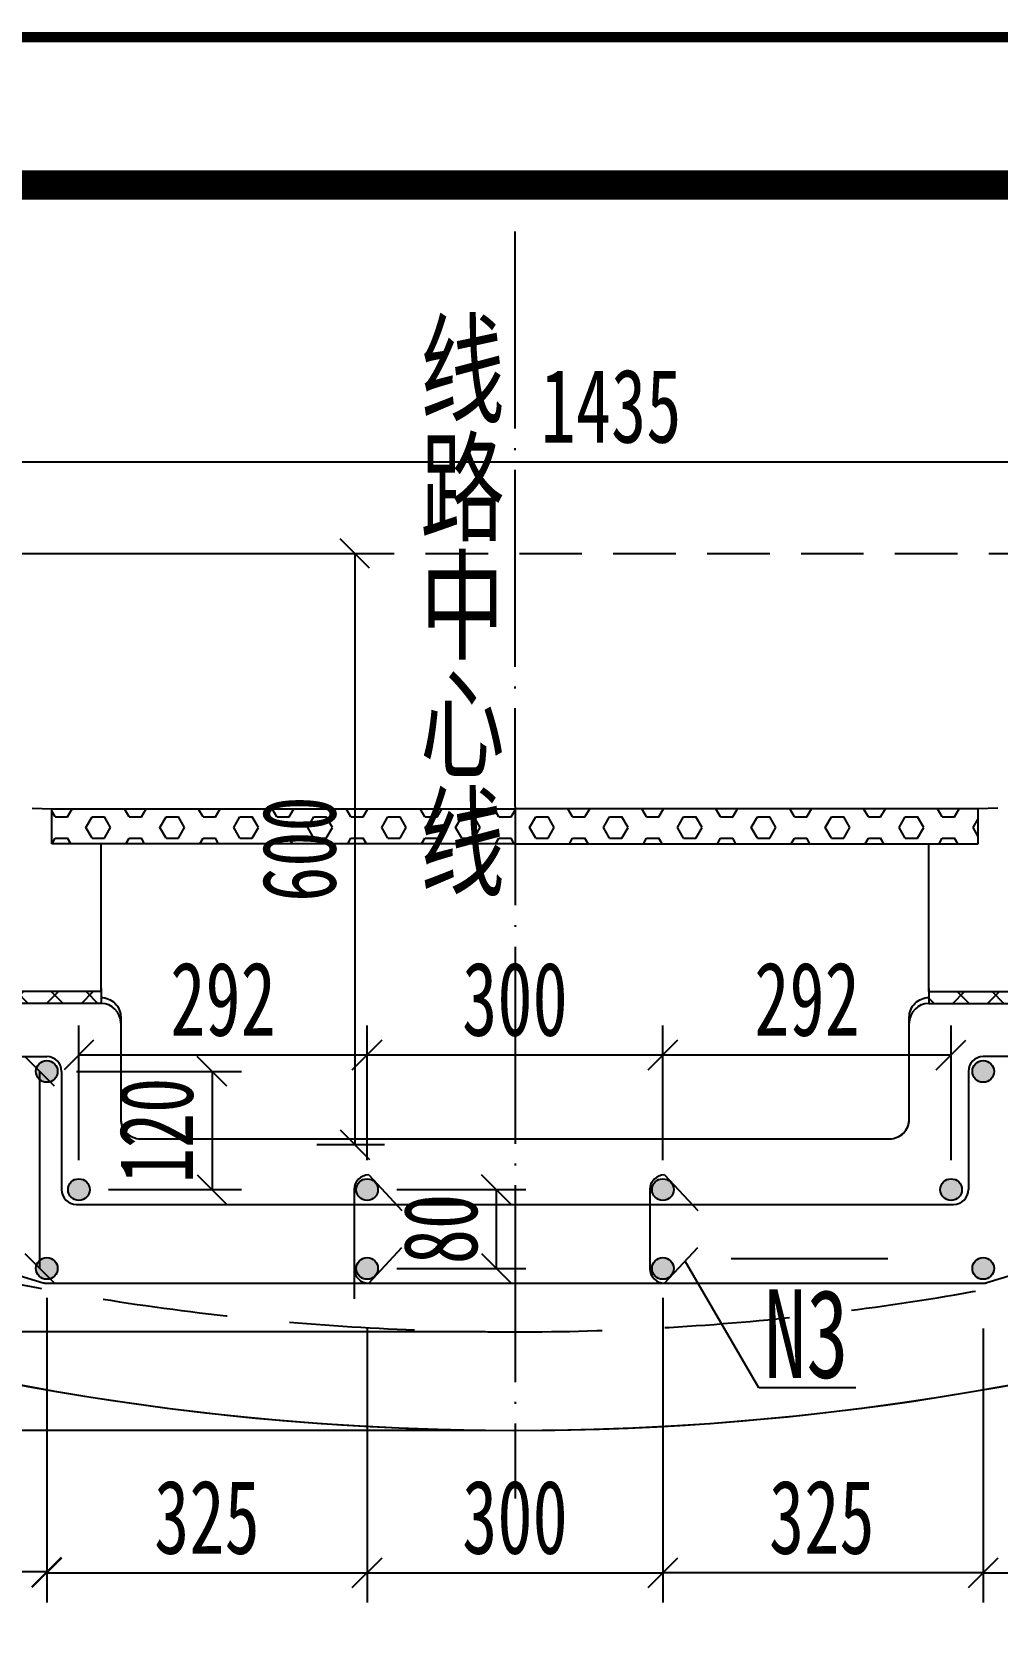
# Model space of a CAD drawing. Header units: millimetres. Extents: x -1537 to 20523, y -39880 to -29629.
# Drawn here: x 6666 to 7646, y -32584 to -30959 of the extents above; entities that cross this region are included whole.
import ezdxf
from ezdxf.enums import TextEntityAlignment as Align

# ---------------------------------------------------------------- set-up
doc = ezdxf.new("R2010")
doc.units = ezdxf.units.MM
for name, pattern in [('CENTER', [4.1, 3, -0.5, 0.1, -0.5]), ('DASHED', [19.05, 12.7, -6.35]), ('DOTE', [2.42, 2, -0.2, 0.02, -0.2])]:
    doc.linetypes.add(name, pattern=pattern)
doc.layers.get('Defpoints').update_dxf_attribs({"color": 250})
for name, color, linetype in [('07', 6, 'CENTER'), ('4', 4, 'Continuous'), ('BZ', 7, 'Continuous'), ('DOT', 6, 'DOTE'), ('D■02 地材填充', 250, 'Continuous'), ('GesoftDrawFrameFrameBlockLayer', 7, 'Continuous'), ('GesoftDrawFrameInLineLayer', 85, 'Continuous'), ('GesoftDrawFrameOutLineLayer', 180, 'Continuous'), ('GesoftDrawFrameTitleLayer', 7, 'Continuous'), ('Wall-混凝土墙', 200, 'Continuous'), ('Z☆09 辅助线', 60, 'Continuous'), ('标注', 3, 'Continuous'), ('粗实线', 4, 'Continuous'), ('钢筋', 4, 'Continuous')]:
    doc.layers.add(name, color=color, linetype=linetype)
doc.styles.add('宋体', font='SimSun.ttf', dxfattribs={"width": 0.7})
doc.styles.add('宋体样式', font='SimSun.ttf', dxfattribs={"width": 0.8})
doc.styles.add('宋体样式宽度0.7', font='SimSun.ttf', dxfattribs={"width": 0.7})
doc.styles.add('条形码', font='BC_C39.FBC', dxfattribs={"height": 11})
doc.dimstyles.new('1比30', dxfattribs={"dimscale": 30, "dimtxt": 2.5, "dimasz": 1, "dimexe": 1, "dimexo": 1, "dimtad": 3, "dimdec": 0, "dimzin": 0, "dimdsep": 46, "dimtxsty": '宋体', "dimblk": 'OBLIQUE', "dimcen": 0.09, "dimadec": 0, "dimazin": 0, "dimtfac": 1, "dimtdec": 0, "dimtofl": 0, "dimtmove": 0, "dimatfit": 3, "dimfxl": 0, "dimtolj": 1, "dimtzin": 0, "dimarcsym": 0})
pattern_1 = [(45, (-514147.68, -18484.084), (-17.6776695, 17.6776695), []), (135, (-514147.68, -18484.084), (-17.6776695, -17.6776695), [])]
pattern_2 = [(0, (-514147.68, -18484.084), (0, 21.6506351), [12.5, -25]), (120, (-514147.68, -18484.084), (-18.75, -10.82531755), [12.5, -25]), (60, (-514135.18, -18484.084), (-18.75, 10.82531755), [12.5, -25])]

# ---------------------------------------------------------------- blocks, each defined once
blk = doc.blocks.new('_Oblique')
at = {"color": 0, "linetype": 'ByBlock', "lineweight": -2}
blk.add_line((-0.5, -0.5), (0.5, 0.5), dxfattribs=at)
blk = doc.blocks.new('*D25')
at = {"layer": 'Defpoints', "color": 0, "transparency": 16777216}
for p in [(7873.9, -31395.3), (6438.8, -31503.7), (7873.9, -31503.7)]:
    blk.add_point(p, dxfattribs=at)
at = {"layer": '标注', "color": 0, "lineweight": -2, "transparency": 16777216}
for p, q in [((6438.8, -31473.7), (6438.8, -31365.3)), ((7873.9, -31473.7), (7873.9, -31365.3)), ((6438.8, -31395.3), (7873.9, -31395.3))]:
    blk.add_line(p, q, dxfattribs=at)
at = {"layer": '标注', "color": 0, "lineweight": -2, "transparency": 16777216, "xscale": 30, "yscale": 30, "zscale": 30, "rotation": 180}
blk.add_blockref('_Oblique', (6438.8, -31395.3), dxfattribs=at)
at = {"layer": '标注', "color": 0, "lineweight": -2, "transparency": 16777216, "xscale": 30, "yscale": 30, "zscale": 30}
blk.add_blockref('_Oblique', (7873.9, -31395.3), dxfattribs=at)
at = {"layer": '标注', "color": 0, "transparency": 16777216, "insert": (7253.8, -31339.1), "char_height": 75, "attachment_point": 5, "style": '宋体'}
blk.add_mtext('\\A1;1435', dxfattribs=at)
blk = doc.blocks.new('*D26')
at = {"layer": 'Defpoints', "color": 0, "transparency": 16777216}
for p in [(6403.8, -31488.6), (5411.3, -32278.5), (7156.3, -32278.5)]:
    blk.add_point(p, dxfattribs=at)
at = {"layer": '标注', "color": 0, "lineweight": -2, "transparency": 16777216}
for p, q in [((6373.8, -31488.6), (5381.3, -31488.6)), ((5411.3, -31488.6), (5411.3, -32278.5)), ((7126.3, -32278.5), (5381.3, -32278.5))]:
    blk.add_line(p, q, dxfattribs=at)
at = {"layer": '标注', "color": 0, "lineweight": -2, "transparency": 16777216, "xscale": 30, "yscale": 30, "zscale": 30}
for p, rotation in [((5411.3, -31488.6), 90), ((5411.3, -32278.5), 270)]:
    blk.add_blockref('_Oblique', p, dxfattribs=dict(at, rotation=rotation))
at = {"layer": '标注', "color": 0, "transparency": 16777216, "insert": (5355, -31883.6), "char_height": 75, "attachment_point": 5, "rotation": 90, "style": '宋体'}
blk.add_mtext('\\A1;790', dxfattribs=at)
blk = doc.blocks.new('*D28')
at = {"layer": 'Defpoints', "color": 0, "transparency": 16777216}
for p in [(7156.3, -32278.5), (5411.3, -32378.5), (7156.3, -32378.5)]:
    blk.add_point(p, dxfattribs=at)
at = {"layer": '标注', "color": 0, "lineweight": -2, "transparency": 16777216}
for p, q in [((7126.3, -32278.5), (5381.3, -32278.5)), ((5411.3, -32278.5), (5411.3, -32378.5)), ((7126.3, -32378.5), (5381.3, -32378.5)), ((5411.3, -32378.5), (5411.3, -32546.3))]:
    blk.add_line(p, q, dxfattribs=at)
at = {"layer": '标注', "color": 0, "lineweight": -2, "transparency": 16777216, "xscale": 30, "yscale": 30, "zscale": 30}
for p, rotation in [((5411.3, -32278.5), 90), ((5411.3, -32378.5), 270)]:
    blk.add_blockref('_Oblique', p, dxfattribs=dict(at, rotation=rotation))
at = {"layer": '标注', "color": 0, "transparency": 16777216, "insert": (5355, -32477.4), "char_height": 75, "attachment_point": 5, "rotation": 90, "style": '宋体'}
blk.add_mtext('\\A1;100', dxfattribs=at)
blk = doc.blocks.new('*D24')
at = {"layer": 'Defpoints', "color": 0, "transparency": 16777216}
for p in [(6403.8, -31488.5), (6925.4, -32088.5), (6993.8, -32088.5)]:
    blk.add_point(p, dxfattribs=at)
at = {"layer": 'Wall-混凝土墙', "color": 0, "lineweight": -2, "transparency": 16777216}
for p, q in [((6433.8, -31488.5), (7023.8, -31488.5)), ((6993.8, -31488.5), (6993.8, -32088.5)), ((6955.4, -32088.5), (7023.8, -32088.5))]:
    blk.add_line(p, q, dxfattribs=at)
at = {"layer": 'Wall-混凝土墙', "color": 0, "lineweight": -2, "transparency": 16777216, "xscale": 30, "yscale": 30, "zscale": 30}
for p, rotation in [((6993.8, -31488.5), 90), ((6993.8, -32088.5), 270)]:
    blk.add_blockref('_Oblique', p, dxfattribs=dict(at, rotation=rotation))
at = {"layer": 'Wall-混凝土墙', "color": 0, "transparency": 16777216, "insert": (6937.6, -31788.5), "char_height": 75, "attachment_point": 5, "rotation": 90, "style": '宋体'}
blk.add_mtext('\\A1;600', dxfattribs=at)
blk = doc.blocks.new('*D38')
at = {"layer": 'Defpoints', "color": 0, "transparency": 16777216}
for p in [(6481.3, -32194.4), (6681.3, -32214.1), (6481.3, -32522.2)]:
    blk.add_point(p, dxfattribs=at)
at = {"layer": 'Wall-混凝土墙', "color": 0, "lineweight": -2, "transparency": 16777216}
for p, q in [((6481.3, -32224.4), (6481.3, -32552.2)), ((6681.3, -32244.1), (6681.3, -32552.2)), ((6681.3, -32522.2), (6481.3, -32522.2))]:
    blk.add_line(p, q, dxfattribs=at)
at = {"layer": 'Wall-混凝土墙', "color": 0, "lineweight": -2, "transparency": 16777216, "xscale": 30, "yscale": 30, "zscale": 30, "rotation": 180}
blk.add_blockref('_Oblique', (6481.3, -32522.2), dxfattribs=at)
at = {"layer": 'Wall-混凝土墙', "color": 0, "lineweight": -2, "transparency": 16777216, "xscale": 30, "yscale": 30, "zscale": 30}
blk.add_blockref('_Oblique', (6681.3, -32522.2), dxfattribs=at)
at = {"layer": 'Wall-混凝土墙', "color": 0, "transparency": 16777216, "insert": (6581.3, -32466), "char_height": 75, "attachment_point": 5, "style": '宋体'}
blk.add_mtext('\\A1;200', dxfattribs=at)
blk = doc.blocks.new('*D29')
at = {"layer": 'Defpoints', "color": 0, "transparency": 16777216}
for p in [(6681.3, -32245), (7006.3, -32245), (7006.3, -32523.1)]:
    blk.add_point(p, dxfattribs=at)
at = {"layer": 'Wall-混凝土墙', "color": 0, "lineweight": -2, "transparency": 16777216}
for p, q in [((6681.3, -32275), (6681.3, -32553.1)), ((7006.3, -32275), (7006.3, -32553.1)), ((6681.3, -32523.1), (7006.3, -32523.1))]:
    blk.add_line(p, q, dxfattribs=at)
at = {"layer": 'Wall-混凝土墙', "color": 0, "lineweight": -2, "transparency": 16777216, "xscale": 30, "yscale": 30, "zscale": 30, "rotation": 180}
blk.add_blockref('_Oblique', (6681.3, -32523.1), dxfattribs=at)
at = {"layer": 'Wall-混凝土墙', "color": 0, "lineweight": -2, "transparency": 16777216, "xscale": 30, "yscale": 30, "zscale": 30}
blk.add_blockref('_Oblique', (7006.3, -32523.1), dxfattribs=at)
at = {"layer": 'Wall-混凝土墙', "color": 0, "transparency": 16777216, "insert": (6843.8, -32466.9), "char_height": 75, "attachment_point": 5, "style": '宋体'}
blk.add_mtext('\\A1;325', dxfattribs=at)
blk = doc.blocks.new('*D43')
at = {"layer": 'Defpoints', "color": 0, "transparency": 16777216}
for p in [(6681.3, -32014.1), (6674, -32214.1), (6681.3, -32214.1)]:
    blk.add_point(p, dxfattribs=at)
at = {"layer": 'Wall-混凝土墙', "color": 0, "lineweight": -2, "transparency": 16777216}
for p, q in [((6651.3, -32014.1), (6644, -32014.1)), ((6674, -32014.1), (6674, -32214.1)), ((6651.3, -32214.1), (6644, -32214.1))]:
    blk.add_line(p, q, dxfattribs=at)
at = {"layer": 'Wall-混凝土墙', "color": 0, "lineweight": -2, "transparency": 16777216, "xscale": 30, "yscale": 30, "zscale": 30}
for p, rotation in [((6674, -32014.1), 90), ((6674, -32214.1), 270)]:
    blk.add_blockref('_Oblique', p, dxfattribs=dict(at, rotation=rotation))
at = {"layer": 'Wall-混凝土墙', "color": 0, "transparency": 16777216, "insert": (6617.7, -32114.1), "char_height": 75, "attachment_point": 5, "rotation": 90, "style": '宋体'}
blk.add_mtext('\\A1;200', dxfattribs=at)
blk = doc.blocks.new('*D31')
at = {"layer": 'Defpoints', "color": 0, "transparency": 16777216}
for p in [(7831.3, -32194.4), (7631.3, -32245), (7831.3, -32523.1)]:
    blk.add_point(p, dxfattribs=at)
at = {"layer": 'Wall-混凝土墙', "color": 0, "lineweight": -2, "transparency": 16777216}
for p, q in [((7831.3, -32224.4), (7831.3, -32553.1)), ((7631.3, -32275), (7631.3, -32553.1)), ((7631.3, -32523.1), (7831.3, -32523.1))]:
    blk.add_line(p, q, dxfattribs=at)
at = {"layer": 'Wall-混凝土墙', "color": 0, "lineweight": -2, "transparency": 16777216, "xscale": 30, "yscale": 30, "zscale": 30, "rotation": 180}
blk.add_blockref('_Oblique', (7631.3, -32523.1), dxfattribs=at)
at = {"layer": 'Wall-混凝土墙', "color": 0, "lineweight": -2, "transparency": 16777216, "xscale": 30, "yscale": 30, "zscale": 30}
blk.add_blockref('_Oblique', (7831.3, -32523.1), dxfattribs=at)
at = {"layer": 'Wall-混凝土墙', "color": 0, "transparency": 16777216, "insert": (7731.3, -32466.9), "char_height": 75, "attachment_point": 5, "style": '宋体'}
blk.add_mtext('\\A1;200', dxfattribs=at)
blk = doc.blocks.new('*D34')
at = {"layer": 'Defpoints', "color": 0, "transparency": 16777216}
for p in [(7306.3, -32245), (7631.3, -32245), (7306.3, -32523.1)]:
    blk.add_point(p, dxfattribs=at)
at = {"layer": 'Wall-混凝土墙', "color": 0, "lineweight": -2, "transparency": 16777216}
for p, q in [((7306.3, -32275), (7306.3, -32553.1)), ((7631.3, -32275), (7631.3, -32553.1)), ((7631.3, -32523.1), (7306.3, -32523.1))]:
    blk.add_line(p, q, dxfattribs=at)
at = {"layer": 'Wall-混凝土墙', "color": 0, "lineweight": -2, "transparency": 16777216, "xscale": 30, "yscale": 30, "zscale": 30, "rotation": 180}
blk.add_blockref('_Oblique', (7306.3, -32523.1), dxfattribs=at)
at = {"layer": 'Wall-混凝土墙', "color": 0, "lineweight": -2, "transparency": 16777216, "xscale": 30, "yscale": 30, "zscale": 30}
blk.add_blockref('_Oblique', (7631.3, -32523.1), dxfattribs=at)
at = {"layer": 'Wall-混凝土墙', "color": 0, "transparency": 16777216, "insert": (7467.6, -32466.9), "char_height": 75, "attachment_point": 5, "style": '宋体'}
blk.add_mtext('\\A1;325', dxfattribs=at)
blk = doc.blocks.new('*D45')
at = {"layer": 'Defpoints', "color": 0, "transparency": 16777216}
for p in [(6681.3, -32014.1), (6713.8, -32134.1), (6849, -32134.1)]:
    blk.add_point(p, dxfattribs=at)
at = {"layer": 'Wall-混凝土墙', "color": 0, "lineweight": -2, "transparency": 16777216}
for p, q in [((6711.3, -32014.1), (6879, -32014.1)), ((6849, -32014.1), (6849, -32134.1)), ((6743.8, -32134.1), (6879, -32134.1))]:
    blk.add_line(p, q, dxfattribs=at)
at = {"layer": 'Wall-混凝土墙', "color": 0, "lineweight": -2, "transparency": 16777216, "xscale": 30, "yscale": 30, "zscale": 30}
for p, rotation in [((6849, -32014.1), 90), ((6849, -32134.1), 270)]:
    blk.add_blockref('_Oblique', p, dxfattribs=dict(at, rotation=rotation))
at = {"layer": 'Wall-混凝土墙', "color": 0, "transparency": 16777216, "insert": (6792.7, -32074.1), "char_height": 75, "attachment_point": 5, "rotation": 90, "style": '宋体'}
blk.add_mtext('\\A1;120', dxfattribs=at)
blk = doc.blocks.new('*D46')
at = {"layer": 'Defpoints', "color": 0, "transparency": 16777216}
for p in [(7006.3, -32134.1), (7006.3, -32214.1), (7137.4, -32214.1)]:
    blk.add_point(p, dxfattribs=at)
at = {"layer": '钢筋', "color": 0, "lineweight": -2, "transparency": 16777216}
for p, q in [((7036.3, -32134.1), (7167.4, -32134.1)), ((7137.4, -32134.1), (7137.4, -32214.1)), ((7036.3, -32214.1), (7167.4, -32214.1))]:
    blk.add_line(p, q, dxfattribs=at)
at = {"layer": '钢筋', "color": 0, "lineweight": -2, "transparency": 16777216, "xscale": 30, "yscale": 30, "zscale": 30}
for p, rotation in [((7137.4, -32134.1), 90), ((7137.4, -32214.1), 270)]:
    blk.add_blockref('_Oblique', p, dxfattribs=dict(at, rotation=rotation))
at = {"layer": '钢筋', "color": 0, "transparency": 16777216, "insert": (7081.1, -32174.1), "char_height": 75, "attachment_point": 5, "rotation": 90, "style": '宋体'}
blk.add_mtext('\\A1;80', dxfattribs=at)
blk = doc.blocks.new('*D47')
at = {"layer": 'Defpoints', "color": 0, "transparency": 16777216}
for p in [(7306.3, -32214.1), (7006.3, -32245), (7306.3, -32523.1)]:
    blk.add_point(p, dxfattribs=at)
at = {"layer": '钢筋', "color": 0, "lineweight": -2, "transparency": 16777216}
for p, q in [((7306.3, -32244.1), (7306.3, -32553.1)), ((7006.3, -32275), (7006.3, -32553.1)), ((7006.3, -32523.1), (7306.3, -32523.1))]:
    blk.add_line(p, q, dxfattribs=at)
at = {"layer": '钢筋', "color": 0, "lineweight": -2, "transparency": 16777216, "xscale": 30, "yscale": 30, "zscale": 30, "rotation": 180}
blk.add_blockref('_Oblique', (7006.3, -32523.1), dxfattribs=at)
at = {"layer": '钢筋', "color": 0, "lineweight": -2, "transparency": 16777216, "xscale": 30, "yscale": 30, "zscale": 30}
blk.add_blockref('_Oblique', (7306.3, -32523.1), dxfattribs=at)
at = {"layer": '钢筋', "color": 0, "transparency": 16777216, "insert": (7156.3, -32466.9), "char_height": 75, "attachment_point": 5, "style": '宋体'}
blk.add_mtext('\\A1;300', dxfattribs=at)
blk = doc.blocks.new('*D48')
at = {"layer": 'Defpoints', "color": 0, "transparency": 16777216}
for p in [(7598.8, -31997.4), (7306.3, -32134.1), (7598.8, -32134.1)]:
    blk.add_point(p, dxfattribs=at)
at = {"layer": '钢筋', "color": 0, "lineweight": -2, "transparency": 16777216}
for p, q in [((7306.3, -32104.1), (7306.3, -31967.4)), ((7598.8, -32104.1), (7598.8, -31967.4)), ((7306.3, -31997.4), (7598.8, -31997.4))]:
    blk.add_line(p, q, dxfattribs=at)
at = {"layer": '钢筋', "color": 0, "lineweight": -2, "transparency": 16777216, "xscale": 30, "yscale": 30, "zscale": 30, "rotation": 180}
blk.add_blockref('_Oblique', (7306.3, -31997.4), dxfattribs=at)
at = {"layer": '钢筋', "color": 0, "lineweight": -2, "transparency": 16777216, "xscale": 30, "yscale": 30, "zscale": 30}
blk.add_blockref('_Oblique', (7598.8, -31997.4), dxfattribs=at)
at = {"layer": '钢筋', "color": 0, "transparency": 16777216, "insert": (7452.6, -31941.1), "char_height": 75, "attachment_point": 5, "style": '宋体'}
blk.add_mtext('\\A1;292', dxfattribs=at)
blk = doc.blocks.new('*D35')
at = {"layer": 'Defpoints', "color": 0, "transparency": 16777216}
for p in [(7006.3, -31997.4), (6713.8, -32134.1), (7006.3, -32134.1)]:
    blk.add_point(p, dxfattribs=at)
at = {"layer": '钢筋', "color": 0, "lineweight": -2, "transparency": 16777216}
for p, q in [((6713.8, -32104.1), (6713.8, -31967.4)), ((7006.3, -32104.1), (7006.3, -31967.4)), ((6713.8, -31997.4), (7006.3, -31997.4))]:
    blk.add_line(p, q, dxfattribs=at)
at = {"layer": '钢筋', "color": 0, "lineweight": -2, "transparency": 16777216, "xscale": 30, "yscale": 30, "zscale": 30, "rotation": 180}
blk.add_blockref('_Oblique', (6713.8, -31997.4), dxfattribs=at)
at = {"layer": '钢筋', "color": 0, "lineweight": -2, "transparency": 16777216, "xscale": 30, "yscale": 30, "zscale": 30}
blk.add_blockref('_Oblique', (7006.3, -31997.4), dxfattribs=at)
at = {"layer": '钢筋', "color": 0, "transparency": 16777216, "insert": (6860.1, -31941.1), "char_height": 75, "attachment_point": 5, "style": '宋体'}
blk.add_mtext('\\A1;292', dxfattribs=at)
blk = doc.blocks.new('*D36')
at = {"layer": 'Defpoints', "color": 0, "transparency": 16777216}
for p in [(7306.3, -31997.4), (7006.3, -32134.1), (7306.3, -32134.1)]:
    blk.add_point(p, dxfattribs=at)
at = {"layer": '钢筋', "color": 0, "lineweight": -2, "transparency": 16777216}
for p, q in [((7006.3, -32104.1), (7006.3, -31967.4)), ((7306.3, -32104.1), (7306.3, -31967.4)), ((7006.3, -31997.4), (7306.3, -31997.4))]:
    blk.add_line(p, q, dxfattribs=at)
at = {"layer": '钢筋', "color": 0, "lineweight": -2, "transparency": 16777216, "xscale": 30, "yscale": 30, "zscale": 30, "rotation": 180}
blk.add_blockref('_Oblique', (7006.3, -31997.4), dxfattribs=at)
at = {"layer": '钢筋', "color": 0, "lineweight": -2, "transparency": 16777216, "xscale": 30, "yscale": 30, "zscale": 30}
blk.add_blockref('_Oblique', (7306.3, -31997.4), dxfattribs=at)
at = {"layer": '钢筋', "color": 0, "transparency": 16777216, "insert": (7156.3, -31941.1), "char_height": 75, "attachment_point": 5, "style": '宋体'}
blk.add_mtext('\\A1;300', dxfattribs=at)
blk = doc.blocks.new('0.75_ffb4e8d4558ec0704e1d2cd9ca1a2cbc')
at = {"layer": 'GesoftDrawFrameInLineLayer', "color": 0, "const_width": 1}
blk.add_lwpolyline([(0, 0), (0, 287), (-705, 287), (-705, 0), (0, 0)], dxfattribs=at)
at = {"layer": 'GesoftDrawFrameOutLineLayer', "color": 0, "const_width": 0.35}
blk.add_lwpolyline([(5, -5), (5, 292), (-730, 292), (-730, -5), (5, -5)], dxfattribs=at)
blk = doc.blocks.new('GESOFT00000000NEW_049a35bf7f0736cc4250df00ece10f93_ffb4e8d4558ec0704e1d2cd9ca1a2cbc_2e1cf7a908f61d0b50dc33cccab90907')
at = {"layer": 'GesoftDrawFrameFrameBlockLayer'}
blk.add_blockref('0.75_ffb4e8d4558ec0704e1d2cd9ca1a2cbc', (0, 0), dxfattribs=at)
at = {"layer": 'GesoftDrawFrameTitleLayer', "color": 7, "style": '条形码', "width": 2}
blk.add_attdef('BARCODE', (-2.796, 60.502), '', height=6, rotation=90, dxfattribs=at)
at = {"layer": 'GesoftDrawFrameTitleLayer', "style": '宋体样式'}
for tag, height, width, p in [('GCMC0', 3.6, 0.8, (-40, 43.4)), ('SHEJI', 2.5, 0.8, (-154, 35.2)), ('SHEJI2', 2.5, 0.8, (-137.763, 35.267)), ('SJJD', 2.5, 0.8, (-14, 34.4)), ('JIAOHE', 2.5, 0.8, (-154, 28.8)), ('JIAOHE2', 2.5, 0.8, (-137.614, 28.829)), ('VERSION0', 2.5, 0.8, (-14, 26.4)), ('ZTSD', 2.5, 0.8, (-190, 24)), ('CEMING', 4, 0.7, (-84, 22.588)), ('ZYFZR1', 2.5, 0.8, (-154, 22.4)), ('ZYFZR2', 2.5, 0.8, (-137.757, 22.237)), ('BILI', 2.5, 0.8, (-14, 18.4)), ('XMFZR2', 2.5, 0.8, (-137.983, 16.217)), ('XMFZR1', 2.5, 0.8, (-154, 16)), ('DOCNAME0', 3.5, 0.9, (-84, 13.27)), ('RIQI', 2.5, 0.8, (-14, 10.4)), ('SENHE', 2.5, 0.8, (-154, 9.6)), ('DOCNAME2', 3.5, 0.9, (-84, 9.416)), ('SENHE2', 2.5, 0.8, (-137.406, 9.521)), ('XTSD', 2.5, 0.8, (-190, 4.8)), ('SENDING2', 2.5, 0.8, (-137.406, 3.809)), ('PAGENUMBER', 2.5, 0.8, (-31.783, 3.831)), ('PAGECOUNT', 2.5, 0.8, (-10.803, 3.831)), ('SENDING', 2.5, 0.8, (-154, 3.2)), ('TUHAO', 2.5, 0.8, (-91.5, 3.2)), ('PROJECTNO', 2.5, 0.8, (-47.498, 3.2))]:
    blk.add_attdef(tag, text='', height=height, dxfattribs=dict(at, width=width)).set_placement(p, align=Align.MIDDLE_CENTER)
blk.add_attdef('PIANMING', text='', height=4, dxfattribs=at).set_placement((-84, 31.087), align=Align.MIDDLE_CENTER)

msp = doc.modelspace()

# ---------------------------------------------------------------- hatches: boundary and pattern name
at = {"layer": 'BZ'}
h = msp.add_hatch(dxfattribs=at)
h.set_pattern_fill('HEX,_O', color=256, scale=100)
h.set_pattern_definition(pattern_2)
h.paths.add_polyline_path([(6686.34274, -31747.61563), (7156.34274, -31747.61563), (7156.34274, -31783.11526), (6686.34274, -31783.11526)])
h = msp.add_hatch(dxfattribs=at)
h.set_pattern_fill('HEX,_O', color=256, scale=100)
h.set_pattern_definition(pattern_2)
h.paths.add_polyline_path([(7626.34274, -31747.61563), (7156.34274, -31747.61563), (7156.34274, -31783.11526), (7626.34274, -31783.11526)])
at = {"layer": 'D■02 地材填充'}
h = msp.add_hatch(dxfattribs=at)
h.set_pattern_fill('ANSI37', color=0, scale=200)
h.set_pattern_definition(pattern_1)
h.paths.add_polyline_path([(6106.34274, -31733.11562), (6106.34274, -31933.11526), (6736.34274, -31933.11526), (6736.34274, -31945.11526), (6094.34274, -31945.11526), (6094.34274, -31733.11526)])
h = msp.add_hatch(dxfattribs=at)
h.set_pattern_fill('ANSI37', color=0, scale=200)
h.set_pattern_definition(pattern_1)
h.paths.add_polyline_path([(8206.34274, -31733.11562), (8206.34274, -31933.11526), (7576.34274, -31933.11526), (7576.34274, -31945.11526), (8218.34274, -31945.11526), (8218.34274, -31733.11526)])
at = {"layer": '钢筋'}
h = msp.add_hatch(color=256, dxfattribs=at)
h.dxf.hatch_style = 1
edge = h.paths.add_edge_path()
edge.add_arc((6681.34274, -32014.14002), 11, 0, 360)
h = msp.add_hatch(color=256, dxfattribs=at)
h.dxf.hatch_style = 1
edge = h.paths.add_edge_path()
edge.add_arc((7631.34274, -32014.14002), 11, 0, 360)
h = msp.add_hatch(color=256, dxfattribs=at)
h.dxf.hatch_style = 1
edge = h.paths.add_edge_path()
edge.add_arc((6713.84274, -32134.14002), 11, 0, 360)
h = msp.add_hatch(color=256, dxfattribs=at)
h.dxf.hatch_style = 1
edge = h.paths.add_edge_path()
edge.add_arc((7006.34274, -32134.14002), 11, 0, 360)
h = msp.add_hatch(color=256, dxfattribs=at)
h.dxf.hatch_style = 1
edge = h.paths.add_edge_path()
edge.add_arc((7306.34274, -32134.14002), 11, 0, 360)
h = msp.add_hatch(color=256, dxfattribs=at)
h.dxf.hatch_style = 1
edge = h.paths.add_edge_path()
edge.add_arc((7598.84274, -32134.14002), 11, 0, 360)
h = msp.add_hatch(color=256, dxfattribs=at)
h.dxf.hatch_style = 1
edge = h.paths.add_edge_path()
edge.add_arc((6681.34274, -32214.14002), 11, 0, 360)
h = msp.add_hatch(color=256, dxfattribs=at)
h.dxf.hatch_style = 1
edge = h.paths.add_edge_path()
edge.add_arc((7006.34274, -32214.14002), 11, 0, 360)
h = msp.add_hatch(color=256, dxfattribs=at)
h.dxf.hatch_style = 1
edge = h.paths.add_edge_path()
edge.add_arc((7306.34274, -32214.14002), 11, 0, 360)
h = msp.add_hatch(color=256, dxfattribs=at)
h.dxf.hatch_style = 1
edge = h.paths.add_edge_path()
edge.add_arc((7631.34274, -32214.14002), 11, 0, 360)
h = msp.add_hatch(color=256, dxfattribs=at)
h.dxf.hatch_style = 1
edge = h.paths.add_edge_path()
edge.add_arc((7631.34275, -32214.14002), 11, 0, 360)

# ---------------------------------------------------------------- linework, layer by layer
at = {"linetype": 'DASHED', "ltscale": 5}
msp.add_line((6398.77247, -31488.50366), (8264.97379, -31488.57034), dxfattribs=at)
msp.add_arc((7156.34274, -29628.53073), 2750, 218.03083125, 322.00023598)
at = {"linetype": 'DASHED', "lineweight": 25, "ltscale": 10}
msp.add_arc((7156.97746, -29628.5308), 2650, 219.72870647, 320.24384723, dxfattribs=at)
at = {"layer": '07', "color": 0, "linetype": 'DASHED', "ltscale": 50}
for p, q in [((6686.34274, -31783.11526), (6686.34274, -31747.61563)), ((7626.34274, -31783.11526), (7626.34274, -31747.61563)), ((7576.34274, -31933.11526), (7576.34274, -31783.11526))]:
    msp.add_line(p, q, dxfattribs=at)
at = {"layer": '07', "color": 2, "linetype": 'DASHED', "ltscale": 50}
for p, q in [((7156.34274, -31783.11526), (6686.34274, -31783.11526)), ((6736.34274, -31933.11526), (6736.34274, -31783.11526)), ((7156.34274, -31783.11526), (7626.34274, -31783.11526))]:
    msp.add_line(p, q, dxfattribs=at)
at = {"layer": '4', "color": 0}
for p, q in [((6666.33165, -31747.11535), (6686.34274, -31747.61563)), ((7646.35384, -31747.11535), (7626.34274, -31747.61563)), ((6736.34274, -31930.11526), (6736.34274, -31945.11526)), ((7576.34274, -31930.11526), (7576.34274, -31945.11526)), ((6736.34274, -31933.11526), (6106.34274, -31933.11526)), ((6736.34274, -31945.11526), (6646.34274, -31945.11526)), ((7576.34274, -31933.11526), (8206.34274, -31933.11526)), ((7576.34274, -31945.11526), (7666.34274, -31945.11526))]:
    msp.add_line(p, q, dxfattribs=at)
at = {"layer": '4', "color": 3}
msp.add_line((6776.34274, -32082.56844), (7536.34274, -32082.56844), dxfattribs=at)
at = {"layer": '4', "color": 0}
for centre, start, end in [((6736.34274, -31965.11526), 0, 90), ((7576.34274, -31965.11526), 90, 180), ((7576.34274, -31965.11526), 90, 180)]:
    msp.add_arc(centre, 20, start, end, dxfattribs=at)
at = {"layer": '4', "color": 3}
for centre, start, end in [((6776.34274, -32062.56844), 180, 270), ((7536.34274, -32062.56844), 270, 0)]:
    msp.add_arc(centre, 20, start, end, dxfattribs=at)
at = {"layer": 'BZ'}
msp.add_line((7534.64523, -32204.29295), (7375.54858, -32204.29295), dxfattribs=at)
at = {"layer": 'DOT', "ltscale": 100}
msp.add_line((7156.34274, -31161.55429), (7156.34275, -32447.73896), dxfattribs=at)
at = {"layer": 'Wall-混凝土墙'}
for p in [(6686.34274, -31747.61563), (7626.34274, -31747.61563)]:
    msp.add_line(p, (7156.34274, -31747.61563), dxfattribs=at)
at = {"layer": 'Wall-混凝土墙', "color": 0}
for p, q in [((6736.34274, -31933.11526), (6736.34274, -31945.11526)), ((7576.34274, -31933.11526), (7576.34274, -31945.11526))]:
    msp.add_line(p, q, dxfattribs=at)
at = {"layer": 'Wall-混凝土墙', "color": 4}
msp.add_line((6681.34274, -32229.14002), (7631.34274, -32229.14002), dxfattribs=at)
at = {"layer": 'Z☆09 辅助线', "color": 0}
for points in [[(6736.34274, -31939.14004, -0.4142135624), (6756.34274, -31959.14004), (6756.34274, -32062.56844)], [(7556.34274, -32046.7443), (7556.34274, -31959.14004, -0.4142135624), (7576.34274, -31939.14004)], [(6756.34274, -32062.56844, 0.4142135624), (6776.34274, -32082.56844), (7536.34274, -32082.56844, 0.4142135624), (7556.34274, -32062.56844), (7556.34274, -32046.7443)]]:
    msp.add_lwpolyline(points, format="xyb", dxfattribs=at)
at = {"layer": '标注'}
for p, q in [((7403.81264, -32335.18005), (7328.9404, -32206.63144)), ((7502.06789, -32335.18005), (7403.81264, -32335.18005))]:
    msp.add_line(p, q, dxfattribs=at)
at = {"layer": '粗实线'}
msp.add_arc((7156.34274, -29628.53073), 2750, 230.45244225, 309.48023636, dxfattribs=at)
at = {"layer": '钢筋'}
for p, q in [((5861.10046, -31984.23287), (6677.66185, -32228.68138)), ((8451.58503, -31984.23287), (7635.02364, -32228.68138)), ((6019.34274, -31999.14002), (6681.34274, -31999.14002)), ((8293.34275, -31999.14002), (7631.34274, -31999.14002)), ((6696.34274, -32014.14002), (6696.34274, -32134.14002)), ((7616.34274, -32014.14002), (7616.34274, -32134.14002)), ((7008.1371, -32119.14002), (7041.69617, -32155.44999)), ((7308.1371, -32119.14002), (7341.69617, -32155.44999)), ((6993.1371, -32134.14002), (6993.1371, -32244.99741)), ((7293.1371, -32134.14002), (7293.1371, -32214.14002)), ((6711.34274, -32149.14002), (7601.34293, -32149.14002)), ((7008.1371, -32229.14002), (7041.69617, -32192.83006)), ((7308.1371, -32229.14002), (7341.69617, -32192.83006))]:
    msp.add_line(p, q, dxfattribs=at)
for centre in [(6681.34274, -32014.14002), (7631.34274, -32014.14002), (6713.84274, -32134.14002), (7006.34274, -32134.14002), (7306.34274, -32134.14002), (7598.84274, -32134.14002), (6681.34274, -32214.14002), (7006.34274, -32214.14002), (7306.34274, -32214.14002), (7631.34274, -32214.14002), (7631.34275, -32214.14002)]:
    msp.add_circle(centre, 11, dxfattribs=at)
for centre, start, end in [((6681.34274, -32014.14002), 360, 90), ((7631.34274, -32014.14002), 90, 180), ((7008.1371, -32134.14002), 90, 180), ((7308.1371, -32134.14002), 90, 180), ((6711.34274, -32134.14002), 180, 270), ((7601.34274, -32134.14002), 270, 0), ((7601.34274, -32134.14002), 270, 0), ((7008.1371, -32214.14002), 180, 270), ((7308.1371, -32214.14002), 180, 270), ((6681.34274, -32214.14002), 255.79492761, 270), ((7631.34274, -32214.14002), 270, 284.20507239), ((7631.34275, -32214.14002), 270, 284.20507239)]:
    msp.add_arc(centre, 15, start, end, dxfattribs=at)

# ---------------------------------------------------------------- block references
at = {"xscale": 30, "yscale": 30, "zscale": 30}
msp.add_blockref('GESOFT00000000NEW_049a35bf7f0736cc4250df00ece10f93_ffb4e8d4558ec0704e1d2cd9ca1a2cbc_2e1cf7a908f61d0b50dc33cccab90907', (20368.09326, -39724.43154), dxfattribs=at)

# ---------------------------------------------------------------- texts
at = {"layer": 'DOT', "insert": (7060.05216, -31256.63811), "char_height": 90, "attachment_point": 1, "line_spacing_factor": 0.8, "style": '宋体'}
msp.add_mtext_dynamic_manual_height_columns('线路中心线', width=136.839806, gutter_width=600, heights=[0], dxfattribs=at)
at = {"layer": '标注', "style": '宋体样式宽度0.7', "width": 0.7}
msp.add_text('N3', height=90, dxfattribs=at).set_placement((7409.06905, -32325.24863))

# ---------------------------------------------------------------- dimensions: what is measured, and where the dimension line sits
at = {"layer": 'Wall-混凝土墙'}
for base, p1, p2, angle, picture, middle in [((6993.83116, -32088.53073), (6403.77239, -31488.53073), (6925.38062, -32088.53073), 90, '*D24', (6937.58116, -31788.53073)), ((6673.98904, -32214.14002), (6681.34274, -32014.14002), (6681.34274, -32214.14002), 90, '*D43', (6617.73904, -32114.14002)), ((7831.34275, -32523.10405), (7631.34275, -32244.99741), (7831.34275, -32194.37079), 180, '*D31', (7731.34275, -32466.85405))]:
    dim = msp.add_linear_dim(base=base, p1=p1, p2=p2, angle=angle, dimstyle='1比30', dxfattribs=at)
    dim.commit()
    dim.dimension.update_dxf_attribs({"geometry": picture, "text_midpoint": middle})
for base, p1, p2, angle, picture, middle in [((6848.97057, -32134.14002), (6681.34274, -32014.14002), (6713.84274, -32134.14002), 90, '*D45', (6848.97057, -32074.14002)), ((7306.34274, -32523.10405), (7631.34274, -32244.99741), (7306.34274, -32244.99741), 180, '*D34', (7467.59274, -32523.10405))]:
    dim = msp.add_linear_dim(base=base, p1=p1, p2=p2, angle=angle, dimstyle='1比30', dxfattribs=at)
    dim.commit()
    dim.dimension.update_dxf_attribs({"geometry": picture, "text_midpoint": middle, "dimtype": 160})
dim = msp.add_linear_dim(base=(6481.34274, -32522.24666), p1=(6681.34274, -32214.14002), p2=(6481.34274, -32194.37079), dimstyle='1比30', dxfattribs=at)
dim.commit()
dim.dimension.update_dxf_attribs({"geometry": '*D38', "text_midpoint": (6581.34274, -32465.99666)})
dim = msp.add_linear_dim(base=(7006.34274, -32523.10405), p1=(6681.34274, -32244.99741), p2=(7006.34274, -32244.99741), dimstyle='1比30', dxfattribs=at)
dim.commit()
dim.dimension.update_dxf_attribs({"geometry": '*D29', "text_midpoint": (6843.84274, -32523.10405), "dimtype": 160})
at = {"layer": '标注'}
dim = msp.add_linear_dim(base=(7873.87824, -31395.31217), p1=(6438.80725, -31503.65062), p2=(7873.87824, -31503.65062), dimstyle='1比30', dxfattribs=at)
dim.commit()
dim.dimension.update_dxf_attribs({"geometry": '*D25', "text_midpoint": (7253.7706, -31395.31217), "dimtype": 160})
for base, p1, p2, picture, middle in [((5411.28507, -32278.53065), (6403.7732, -31488.57034), (7156.34275, -32278.53065), '*D26', (5355.03507, -31883.55049)), ((5411.28507, -32378.53073), (7156.34275, -32278.53073), (7156.34275, -32378.53073), '*D28', (5355.03507, -32477.43436))]:
    dim = msp.add_linear_dim(base=base, p1=p1, p2=p2, angle=90, dimstyle='1比30', dxfattribs=at)
    dim.commit()
    dim.dimension.update_dxf_attribs({"geometry": picture, "text_midpoint": middle})
at = {"layer": '钢筋', "color": 3}
for base, p1, p2, picture, middle in [((7006.3427446139, -31997.3535975488), (6713.8427446141, -32134.1400220888), (7006.3427446139, -32134.1400220888), '*D35', (6860.092744614, -31941.1035975488)), ((7306.34274, -31997.3536), (7006.34274, -32134.14002), (7306.34274, -32134.14002), '*D36', (7156.34274, -31941.1036)), ((7598.8427446139, -31997.3535975488), (7306.3427446141, -32134.1400220888), (7598.8427446139, -32134.1400220888), '*D48', (7452.592744614, -31941.1035975488))]:
    dim = msp.add_linear_dim(base=base, p1=p1, p2=p2, dimstyle='1比30', dxfattribs=at)
    dim.commit()
    dim.dimension.update_dxf_attribs({"geometry": picture, "text_midpoint": middle})
dim = msp.add_linear_dim(base=(7137.37038, -32214.14002), p1=(7006.34274, -32134.14002), p2=(7006.34274, -32214.14002), angle=90, dimstyle='1比30', dxfattribs=at)
dim.commit()
dim.dimension.update_dxf_attribs({"geometry": '*D46', "text_midpoint": (7137.37038, -32174.14002), "dimtype": 160})
at = {"layer": '钢筋', "color": 0}
dim = msp.add_linear_dim(base=(7306.34274, -32523.10405), p1=(7006.34274, -32244.99741), p2=(7306.34274, -32214.14002), dimstyle='1比30', dxfattribs=at)
dim.commit()
dim.dimension.update_dxf_attribs({"geometry": '*D47', "text_midpoint": (7156.34274, -32466.85405)})

doc.saveas('drawing.dxf')
